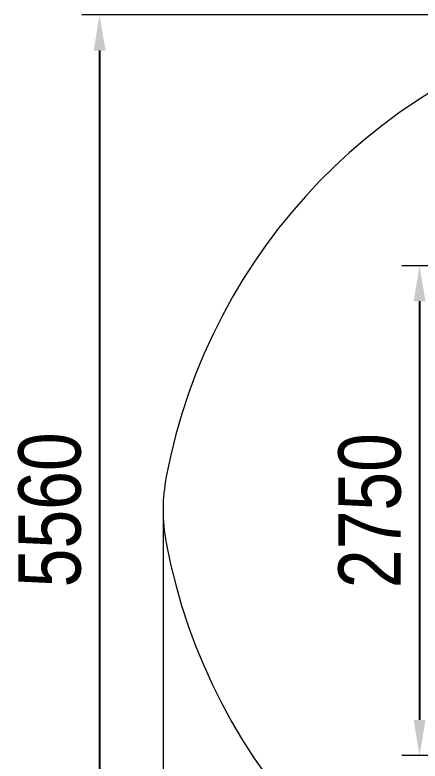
# Model space of a CAD drawing. Header units: millimetres. Extents: x -3308 to 2964, y -3155 to 3173.
# Drawn here: x -3308 to -1032, y -1015 to 3173 of the extents above; entities that cross this region are included whole.
import ezdxf

# ---------------------------------------------------------------- set-up
doc = ezdxf.new("R2010")
doc.units = ezdxf.units.MM
for name, color, linetype in [('DIKOM_ЗОНА', 90, 'Continuous'), ('DIKOM_РАЗМЕР_ЗОНА', 7, 'Continuous'), ('DIKOM_РАЗМЕР_ОБЪЕКТА', 7, 'Continuous')]:
    doc.layers.add(name, color=color, linetype=linetype)
doc.styles.add('style1', font='arialbd.ttf', dxfattribs={"width": 0.8})
doc.dimstyles.new('1-50', dxfattribs={"dimtxt": 300, "dimasz": 200, "dimexe": 100, "dimexo": 0, "dimgap": 100, "dimtad": 1, "dimtxsty": 'style1', "dimcen": 200, "dimclrd": 7, "dimclre": 7, "dimclrt": 7, "dimadec": 1, "dimazin": 2, "dimtfac": 1, "dimtmove": 0, "dimatfit": 2, "dimfxl": 0, "dimlwd": 25, "dimlwe": 18, "dimarcsym": 0})

# ---------------------------------------------------------------- blocks, each defined once
blk = doc.blocks.new('*D1')
at = {"layer": 'Defpoints', "color": 0, "transparency": 16777216}
for p in [(365.9, 1765.9), (-1034.5, -984.1), (361.1, -984.1)]:
    blk.add_point(p, dxfattribs=at)
at = {"layer": 'DIKOM_РАЗМЕР_ОБЪЕКТА', "color": 7, "lineweight": 18, "transparency": 16777216}
for p, q in [((365.9, 1765.9), (-1134.5, 1765.9)), ((361.1, -984.1), (-1134.5, -984.1))]:
    blk.add_line(p, q, dxfattribs=at)
at = {"layer": 'DIKOM_РАЗМЕР_ОБЪЕКТА', "color": 7, "lineweight": 25, "transparency": 16777216}
blk.add_line((-1034.5, 1565.9), (-1034.5, -784.1), dxfattribs=at)
at = {"layer": 'DIKOM_РАЗМЕР_ОБЪЕКТА', "color": 7, "transparency": 16777216}
for points in [[(-1067.9, 1565.9), (-1001.2, 1565.9), (-1034.5, 1765.9)], [(-1067.9, -784.1), (-1001.2, -784.1), (-1034.5, -984.1)]]:
    blk.add_solid(points, dxfattribs=at)
at = {"layer": 'DIKOM_РАЗМЕР_ОБЪЕКТА', "color": 7, "transparency": 16777216, "insert": (-1313.2, 390.9), "char_height": 300, "attachment_point": 5, "rotation": 90, "style": 'style1'}
blk.add_mtext('{\\fArial|b0|i0|c204|p34;\\H1.16667x;2750}', dxfattribs=at)
blk = doc.blocks.new('*D2')
at = {"layer": 'Defpoints', "color": 0, "transparency": 16777216}
for p in [(364.4, 3173.3), (-2832, -2386), (364.4, -2386)]:
    blk.add_point(p, dxfattribs=at)
at = {"layer": 'DIKOM_РАЗМЕР_ЗОНА', "color": 7, "lineweight": 18, "transparency": 16777216}
for p, q in [((364.4, 3173.3), (-2932, 3173.3)), ((364.4, -2386), (-2932, -2386))]:
    blk.add_line(p, q, dxfattribs=at)
at = {"layer": 'DIKOM_РАЗМЕР_ЗОНА', "color": 7, "lineweight": 25, "transparency": 16777216}
blk.add_line((-2832, 2973.3), (-2832, -2186), dxfattribs=at)
at = {"layer": 'DIKOM_РАЗМЕР_ЗОНА', "color": 7, "transparency": 16777216}
for points in [[(-2865.3, 2973.3), (-2798.6, 2973.3), (-2832, 3173.3)], [(-2865.3, -2186), (-2798.6, -2186), (-2832, -2386)]]:
    blk.add_solid(points, dxfattribs=at)
at = {"layer": 'DIKOM_РАЗМЕР_ЗОНА', "color": 7, "transparency": 16777216, "insert": (-3110.7, 395.5), "char_height": 300, "attachment_point": 5, "rotation": 90, "style": 'style1'}
blk.add_mtext('{\\fArial|b0|i0|c204|p34;\\H1.16667x;5560}', dxfattribs=at)
blk = doc.blocks.new('*D3')
at = {"layer": 'Defpoints', "color": 0, "transparency": 16777216}
for p in [(-2475.1, 396.5), (2964.2, 270.5), (2964.2, -3054.5)]:
    blk.add_point(p, dxfattribs=at)
at = {"layer": 'DIKOM_РАЗМЕР_ЗОНА', "color": 7, "lineweight": 18, "transparency": 16777216}
for p, q in [((-2475.1, 396.5), (-2475.1, -3154.5)), ((2964.2, 270.5), (2964.2, -3154.5))]:
    blk.add_line(p, q, dxfattribs=at)
at = {"layer": 'DIKOM_РАЗМЕР_ЗОНА', "color": 7, "lineweight": 25, "transparency": 16777216}
blk.add_line((-2275.1, -3054.5), (2764.2, -3054.5), dxfattribs=at)
at = {"layer": 'DIKOM_РАЗМЕР_ЗОНА', "color": 7, "transparency": 16777216}
for points in [[(-2275.1, -3021.2), (-2275.1, -3087.9), (-2475.1, -3054.5)], [(2764.2, -3021.2), (2764.2, -3087.9), (2964.2, -3054.5)]]:
    blk.add_solid(points, dxfattribs=at)
at = {"layer": 'DIKOM_РАЗМЕР_ЗОНА', "color": 7, "transparency": 16777216, "insert": (244.6, -2775.8), "char_height": 300, "attachment_point": 5, "style": 'style1'}
blk.add_mtext('{\\fArial|b0|i0|c204|p34;\\H1.16667x;5440}', dxfattribs=at)

msp = doc.modelspace()

# ---------------------------------------------------------------- linework, layer by layer
at = {"layer": 'DIKOM_ЗОНА', "color": 3, "lineweight": 15}
msp.add_lwpolyline([(693.692, -2363.404, 0.36790019), (2964.216, 270.488), (2964.216, 516.8, 0.36790019), (693.692, 3150.693, 0.06874239), (35.058, 3150.693, 0.29958044), (-2457.405, 582.584, 0.09387458), (-2457.817, 210.366, 0.30023222), (35.058, -2363.404, 0.06874239)], format="xyb", close=True, dxfattribs=at)

# ---------------------------------------------------------------- dimensions: what is measured, and where the dimension line sits
at = {"layer": 'DIKOM_РАЗМЕР_ЗОНА'}
dim = msp.add_linear_dim(base=(-2831.956, -2386.042), p1=(364.375, 3173.331), p2=(364.375, -2386.042), angle=90, text='{\\fArial|b0|i0|c204|p34;\\H1.16667x;5560}', dimstyle='1-50', dxfattribs=at)
dim.commit()
dim.dimension.update_dxf_attribs({"geometry": '*D2', "text_midpoint": (-2831.956, 395.462), "dimtype": 160})
dim = msp.add_linear_dim(base=(2964.216, -3054.544), p1=(-2475.082, 396.495), p2=(2964.216, 270.488), text='{\\fArial|b0|i0|c204|p34;\\H1.16667x;5440}', dimstyle='1-50', dxfattribs=at)
dim.commit()
dim.dimension.update_dxf_attribs({"geometry": '*D3', "text_midpoint": (244.567, -3054.544), "dimtype": 160})
at = {"layer": 'DIKOM_РАЗМЕР_ОБЪЕКТА'}
dim = msp.add_linear_dim(base=(-1034.533, -984.114), p1=(365.907, 1765.9), p2=(361.142, -984.114), angle=90, text='{\\fArial|b0|i0|c204|p34;\\H1.16667x;2750}', dimstyle='1-50', dxfattribs=at)
dim.commit()
dim.dimension.update_dxf_attribs({"geometry": '*D1', "text_midpoint": (-1313.234, 390.893)})

doc.saveas('drawing.dxf')
